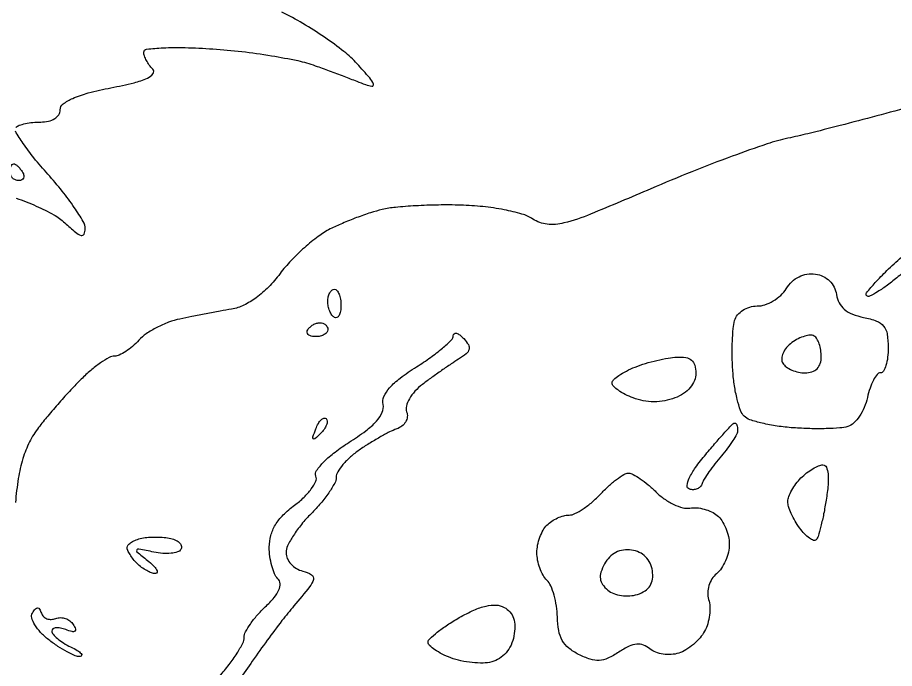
# Model space of a CAD drawing. Extents: x 0 to 102, y 0 to 135.
# Drawn here: x 82.22 to 91.09, y 107.58 to 114.17 of the extents above; entities that cross this region are included whole.
import ezdxf

# ---------------------------------------------------------------- set-up
doc = ezdxf.new("R2010")
doc.units = 0
doc.header["$MEASUREMENT"] = 0

msp = doc.modelspace()

# ---------------------------------------------------------------- linework, layer by layer
for points in [[(82.205547, 113.056347, -0.115257), (82.239052, 113.077162, -0.028822), (82.301567, 113.094381, -0.027904), (82.377281, 113.106238, -0.024894), (82.4568, 113.1102, 0.054222), (82.535838, 113.118797, 0.085016), (82.599008, 113.14449, 0.108655), (82.639578, 113.184019, 0.146522), (82.6542, 113.232843, -0.234409), (82.68414, 113.293195, -0.059726), (82.781128, 113.350085, -0.039504), (82.938563, 113.404398, -0.014746), (83.166741, 113.456322, 0.011001), (83.400938, 113.507773, 0.046195), (83.537067, 113.55449, 0.129978), (83.593346, 113.600132, 0.369646), (83.589741, 113.646699, -0.039404), (83.555476, 113.686837, -0.035264), (83.526503, 113.733321, -0.037022), (83.506509, 113.778967, -0.084915), (83.5002, 113.815845, -0.382288), (83.528411, 113.84735, -0.015294), (83.694738, 113.860623, -0.019043), (83.916742, 113.863057, -0.009441), (84.19815, 113.850104, -0.012794), (84.490184, 113.823612, -0.011571), (84.790482, 113.781541, -0.011678), (85.057637, 113.731355, -0.035813), (85.2345, 113.680374, -0.001036), (85.376467, 113.627858, -0.000934), (85.523197, 113.572922, -0.000936), (85.654526, 113.52319, -0.002971), (85.7421, 113.489244, 0.071875), (85.80803, 113.473651, 0.559784), (85.823254, 113.494146, 0.083201), (85.785223, 113.556486, 0.006764), (85.6575, 113.699974, 0.040154), (85.524697, 113.823611, 0.017135), (85.329146, 113.967735, 0.016824), (85.109043, 114.107956, 0.021217), (84.8961, 114.221854, 0.013983)], [(91.280257, 113.272223, -0.002519), (90.91345, 113.171928, -0.00247), (90.543284, 113.074673, -0.00243), (90.217772, 112.992553, -0.009364), (90.0144, 112.946319, 0.030654), (89.805845, 112.889474, 0.006499), (89.450623, 112.763665, 0.00678), (89.042039, 112.606626, 0.006394), (88.629761, 112.435569, -0.00373), (88.019903, 112.178719, -0.035004), (87.749985, 112.088917, -0.09014), (87.580475, 112.076793, -0.118462), (87.434955, 112.12896, 0.075062), (87.324586, 112.179604, 0.022653), (87.144659, 112.222693, 0.021547), (86.930492, 112.254332, 0.018848), (86.704594, 112.269239, 0.010831), (86.479431, 112.270711, 0.010091), (86.249023, 112.262574, 0.010123), (86.044614, 112.247065, 0.033381), (85.9113, 112.225179, 0.021172), (85.794579, 112.192651, 0.01108), (85.652155, 112.142865, 0.011001), (85.508128, 112.085265, 0.01655), (85.385504, 112.028203, 0.043197), (85.264409, 111.953128, 0.021408), (85.124198, 111.838785, 0.021071), (84.987996, 111.70696, 0.028888), (84.877904, 111.576739, -0.031901), (84.761321, 111.440512, -0.04158), (84.637566, 111.332833, -0.046572), (84.511633, 111.257369, -0.067669), (84.3885, 111.217702, 0.002084), (84.271868, 111.196395, 0.001162), (84.129985, 111.169522, 0.001159), (83.986586, 111.141673, 0.00188), (83.86485, 111.117261, 0.039621), (83.750896, 111.084387, 0.029747), (83.631641, 111.031197, 0.030403), (83.52483, 110.9672, 0.058728), (83.449888, 110.901746, -0.031796), (83.386815, 110.840383, -0.033254), (83.317366, 110.788502, -0.035279), (83.251725, 110.752249, -0.108945), (83.202524, 110.7414, 0.128092), (83.148755, 110.727395, 0.023962), (83.061605, 110.673059, 0.024249), (82.96343, 110.597818, 0.02009), (82.866387, 110.50875, 0.010373), (82.762584, 110.40112, 0.006205), (82.643488, 110.269146, 0.00621), (82.528135, 110.134756, 0.010723), (82.436016, 110.019775, 0.047507), (82.344343, 109.873252, 0.041313), (82.276895, 109.705138, 0.035372), (82.230324, 109.504662, 0.020656), (82.201702, 109.25952, -0.011921)], [(82.208833, 112.339884, -0.022175), (82.412358, 112.260444, -0.022787), (82.588892, 112.172531, -0.061723), (82.701649, 112.090163, 0.012465), (82.808567, 111.994622, 0.104201), (82.865267, 111.963891, 0.363526), (82.895749, 111.977079, 0.116809), (82.908, 112.028803, 0.134056), (82.887698, 112.103163, 0.016666), (82.796918, 112.24593, 0.018686), (82.674657, 112.411145, 0.014469), (82.529847, 112.581897, -0.012622), (82.38876, 112.74702, -0.020563), (82.278596, 112.894763, -0.01568), (82.200619, 113.016894, -0.343158)], [(84.267365, 107.503791, 0.01761), (84.362328, 107.619955, 0.021407), (84.44254, 107.735384, 0.020558), (84.500894, 107.836508, 0.121154), (84.5154, 107.895497, -0.121816), (84.529002, 107.9505, -0.029479), (84.577857, 108.031301, -0.028512), (84.646635, 108.119964, -0.024964), (84.72802, 108.204453, 0.026734), (84.817956, 108.298482, 0.072978), (84.867031, 108.376065, 0.123024), (84.878091, 108.439179, 0.180436), (84.85492, 108.48992, -0.096893), (84.821933, 108.538952, -0.034352), (84.79438, 108.619299, -0.032552), (84.775522, 108.713984, -0.032891), (84.7692, 108.809987, -0.066563), (84.784822, 108.926816, -0.069568), (84.830551, 109.033552, -0.061082), (84.909697, 109.134341, -0.03663), (85.025295, 109.233674, 0.032071), (85.120384, 109.313889, 0.043576), (85.194284, 109.398348, 0.050619), (85.239273, 109.475031, 0.201624), (85.240954, 109.528387, -0.251887), (85.248062, 109.584006, -0.039079), (85.321959, 109.671967, -0.035322), (85.434512, 109.771349, -0.022959), (85.577099, 109.870331, 0.019953), (85.744326, 109.984934, 0.049812), (85.853565, 110.084728, 0.074924), (85.911766, 110.173283, 0.166476), (85.919879, 110.252584, -0.165429), (85.927809, 110.331699, -0.074781), (85.985376, 110.420126, -0.050003), (86.093324, 110.51959, -0.020291), (86.258088, 110.633284, 0.014376), (86.400611, 110.729163, 0.020521), (86.520864, 110.822873, 0.017065), (86.612012, 110.905622, 0.202099), (86.630249, 110.94867, -0.228656), (86.639986, 110.968753, -0.240754), (86.66142, 110.973036, -0.09835), (86.695445, 110.955695, -0.034753), (86.73615, 110.918758, -0.055111), (86.782619, 110.858175, -0.199479), (86.789752, 110.811112, -0.161406), (86.76143, 110.766282, -0.033651), (86.684685, 110.711488, 0.01004), (86.609833, 110.663209, 0.004423), (86.512705, 110.596509, 0.004375), (86.410925, 110.523945, 0.005861), (86.319992, 110.456264, 0.042935), (86.24273, 110.386088, 0.055473), (86.185799, 110.309107, 0.066298), (86.155477, 110.236077, 0.158186), (86.158531, 110.178112, -0.117814), (86.165221, 110.127669, -0.106552), (86.148896, 110.077566, -0.096258), (86.111395, 110.03474, -0.078566), (86.057924, 110.005331, 0.031112), (85.985796, 109.974133, 0.010845), (85.88603, 109.920645, 0.010723), (85.778475, 109.856863, 0.012301), (85.67865, 109.791273, 0.030632), (85.589607, 109.721138, 0.035439), (85.514341, 109.643756, 0.038122), (85.461441, 109.570355, 0.137933), (85.446, 109.515447, -0.126764), (85.430565, 109.455545, -0.024717), (85.371446, 109.359935, -0.024814), (85.289362, 109.252591, -0.02074), (85.1922, 109.147015, 0.025386), (85.095057, 109.039473, 0.028237), (85.012954, 108.926254, 0.029247), (84.954801, 108.822895, 0.113991), (84.9384, 108.751887, 0.110019), (84.951172, 108.694544, 0.075792), (84.988317, 108.639021, 0.070754), (85.043383, 108.593701, 0.073022), (85.108329, 108.566122, -0.069074), (85.195803, 108.529786, -0.334416), (85.215171, 108.483161, -0.106625), (85.177518, 108.407957, -0.006612), (85.017893, 108.214492, 0.011789), (84.897525, 108.065492, 0.005547), (84.748745, 107.867668, 0.005493), (84.597403, 107.656907, 0.007702), (84.467264, 107.465189, 0.011842)]]:
    msp.add_lwpolyline(points, format="xyb")
for points in [[(82.183907, 112.6872, -0.151918), (82.201735, 112.681655, -0.038439), (82.225614, 112.662349, -0.035638), (82.250743, 112.634983, -0.029505), (82.2735, 112.6026, -0.082592), (82.286741, 112.570274, -0.161196), (82.284109, 112.542851, -0.182303), (82.266221, 112.524623, -0.108972), (82.236193, 112.518, -0.093332), (82.201993, 112.52444, -0.09642), (82.172918, 112.542851, -0.099167), (82.153458, 112.57032, -0.105053), (82.1466, 112.6026, -0.042167), (82.149336, 112.634989, -0.061769), (82.157559, 112.662349, -0.081139), (82.169641, 112.680901, -0.210953)], [(91.592945, 112.095, -0.494139), (91.600686, 112.084877, -0.04127), (91.587626, 112.048819, -0.030295), (91.560555, 111.998134, -0.015433), (91.520847, 111.937788, -0.031829), (91.459656, 111.861574, -0.010627), (91.360957, 111.758015, -0.010528), (91.246517, 111.647688, -0.011819), (91.131777, 111.546561, -0.014857), (91.022065, 111.459809, -0.023854), (90.92307, 111.393288, -0.020445), (90.841855, 111.348596, -0.32242), (90.812402, 111.353398, -0.385214), (90.810929, 111.382833, -0.011334), (90.898546, 111.485172, -0.017201), (91.015858, 111.607343, -0.010307), (91.163023, 111.744625, -0.004559), (91.315839, 111.87891, -0.007004), (91.450794, 111.992077, -0.002878), (91.567572, 112.086135, -0.169674)], [(90.293409, 111.571602, -0.073897), (90.372075, 111.548227, -0.084561), (90.43654, 111.50364, -0.085709), (90.48198, 111.44079, -0.078494), (90.505469, 111.364401, 0.087246), (90.5326, 111.281338, 0.096115), (90.585842, 111.215686, 0.081013), (90.667874, 111.16695, 0.044283), (90.780419, 111.133866, -0.038208), (90.91257, 111.096755, -0.135021), (90.983738, 111.046101, -0.134205), (91.019228, 110.965982, -0.037562), (91.0296, 110.828115, -0.028818), (91.023944, 110.730064, -0.045072), (91.006723, 110.647375, -0.056518), (90.981711, 110.589561, -0.268582), (90.951722, 110.5722, 0.228577), (90.918077, 110.555971, 0.045943), (90.880593, 110.498773, 0.0401), (90.845653, 110.41797, 0.02795), (90.818942, 110.322235, -0.046416), (90.787407, 110.223437, -0.047704), (90.738406, 110.133112, -0.052374), (90.680332, 110.063751, -0.119666), (90.62187, 110.029427, -0.055205), (90.541665, 110.014634, -0.012063), (90.401187, 110.00789, -0.012424), (90.237434, 110.008054, -0.011633), (90.070252, 110.01627, -0.018334), (89.90699, 110.034143, -0.021912), (89.755021, 110.063294, -0.021319), (89.630916, 110.09844, -0.117233), (89.572095, 110.134665, -0.111713), (89.536182, 110.191581, -0.023747), (89.502138, 110.304465, -0.023731), (89.474552, 110.441988, -0.020611), (89.458514, 110.588137, -0.012747), (89.4521, 110.738645, -0.012758), (89.453367, 110.88924, -0.012678), (89.461155, 111.020447, -0.048422), (89.475922, 111.10095, -0.103197), (89.506056, 111.158294, -0.076355), (89.559646, 111.206143, -0.071796), (89.628672, 111.23806, -0.072568), (89.703651, 111.249, 0.080872), (89.782657, 111.261863, 0.053128), (89.866645, 111.300275, 0.052072), (89.942669, 111.356777, 0.067439), (89.998109, 111.423552, -0.063278), (90.056228, 111.494745, -0.073896), (90.127585, 111.544858, -0.076576), (90.208199, 111.570848, -0.075225)], [(85.427871, 111.4182, -0.223398), (85.453318, 111.406233, -0.076248), (85.474817, 111.370322, -0.057994), (85.48948, 111.317624, -0.0389), (85.494343, 111.255211, -0.039538), (85.48962, 111.195579, -0.085489), (85.474817, 111.152168, -0.161426), (85.452985, 111.131768, -0.251349), (85.427871, 111.133304, -0.106803), (85.402388, 111.157836, -0.051141), (85.380926, 111.198128, -0.04742), (85.366327, 111.246614, -0.049465), (85.3614, 111.296293, -0.05256), (85.366317, 111.342934, -0.072414), (85.380926, 111.38239, -0.092326), (85.402504, 111.408892, -0.177669)], [(85.281793, 111.0798, -0.087308), (85.312189, 111.074452, -0.094392), (85.338015, 111.059091, -0.100145), (85.355291, 111.036194, -0.112153), (85.3614, 111.0093, -0.170324), (85.351964, 110.982402, -0.094314), (85.325216, 110.959509, -0.074868), (85.285341, 110.944026, -0.055286), (85.238221, 110.9388, -0.05773), (85.194169, 110.943903, -0.124167), (85.164026, 110.959509, -0.190804), (85.152335, 110.982586, -0.16277), (85.158614, 111.0093, -0.071639), (85.181176, 111.036272, -0.05288), (85.212771, 111.059091, -0.053298), (85.248113, 111.074592, -0.076861)], [(90.280663, 110.945197, 0.158598), (90.242301, 110.954544, 0.053454), (90.184982, 110.943973, 0.046789), (90.119837, 110.917749, 0.038811), (90.056239, 110.878424, 0.05814), (90.002479, 110.82859, 0.073081), (89.966374, 110.771158, 0.088244), (89.952745, 110.715292, 0.155442), (89.964168, 110.669634, 0.100091), (89.999163, 110.632302, 0.052195), (90.054933, 110.600821, 0.04894), (90.121315, 110.579426, 0.053549), (90.188593, 110.5722, 0.076716), (90.258662, 110.583014, 0.12036), (90.3105, 110.6145, 0.12036), (90.341986, 110.666338, 0.076716), (90.3528, 110.736407, 0.040256), (90.347468, 110.802531, 0.042956), (90.33161, 110.865475, 0.047105), (90.308377, 110.916565, 0.124711)], [(88.89345, 110.7324, -0.053225), (88.9823, 110.727143, -0.135967), (89.040258, 110.700159, -0.14889), (89.072927, 110.649099, -0.0685), (89.0838, 110.570106, -0.095907), (89.0691, 110.494175, -0.079254), (89.026607, 110.423388, -0.071229), (88.959318, 110.363199, -0.056115), (88.8723, 110.3184, -0.046711), (88.769282, 110.289892, -0.044182), (88.6608, 110.280288, -0.044182), (88.552318, 110.289892, -0.046711), (88.4493, 110.3184, -0.027178), (88.368313, 110.35434, -0.036845), (88.299928, 110.39586, -0.040383), (88.251282, 110.436837, -0.200116), (88.2378, 110.469175, -0.207544), (88.25208, 110.502096, -0.035799), (88.306141, 110.545873, -0.033762), (88.381353, 110.591122, -0.024453), (88.47045, 110.631469, -0.020592), (88.573439, 110.667337, -0.014934), (88.690674, 110.699039, -0.015131), (88.803974, 110.722475, -0.031627)], [(85.345061, 110.109139, -0.20742), (85.3553, 110.08323, -0.082976), (85.347629, 110.045042, -0.063152), (85.324065, 110.00086, -0.043285), (85.287298, 109.95744, -0.011214), (85.231416, 109.904409, -0.400052), (85.21507, 109.904806, -0.286372), (85.210661, 109.923844, -0.008399), (85.239939, 110.004799, -0.036269), (85.265487, 110.059586, -0.070189), (85.294646, 110.098024, -0.120343), (85.322373, 110.114725, -0.278911)], [(89.477265, 110.0646, -0.22171), (89.48857, 110.059328, -0.076929), (89.498124, 110.043551, -0.058499), (89.504639, 110.020383, -0.039327), (89.5068, 109.992945, -0.121103), (89.497237, 109.954042, -0.019989), (89.458403, 109.886535, -0.020955), (89.405123, 109.809307, -0.01716), (89.342043, 109.731322, 0.012912), (89.276783, 109.65203, 0.013636), (89.216922, 109.570877, 0.013358), (89.169227, 109.498324, 0.058337), (89.147463, 109.451888, -0.110474), (89.128483, 109.420354, -0.100721), (89.097295, 109.398642, -0.095655), (89.058653, 109.390135, -0.088999), (89.018559, 109.39626, -0.355135), (88.996121, 109.432114, -0.079202), (89.017688, 109.506733, -0.045375), (89.080308, 109.613578, -0.018367), (89.183605, 109.74735, -0.005139), (89.286974, 109.868947, -0.007993), (89.378819, 109.971408, -0.003258), (89.458772, 110.056661, -0.205564)], [(90.369655, 109.6416, -0.3028), (90.404163, 109.618593, -0.076167), (90.421242, 109.549598, -0.045251), (90.421261, 109.438937, -0.017078), (90.402039, 109.285226, -0.009656), (90.376905, 109.145421, -0.013061), (90.348472, 109.020217, -0.010051), (90.320207, 108.917898, -0.124581), (90.299709, 108.883509, -0.292136), (90.273768, 108.877791, -0.067943), (90.232441, 108.899686, -0.04954), (90.183647, 108.942642, -0.029649), (90.134383, 109.002253, -0.027055), (90.088461, 109.072762, -0.025835), (90.049645, 109.148891, -0.026753), (90.022509, 109.219613, -0.078379), (90.0144, 109.271027, -0.09232), (90.023611, 109.320489, -0.035474), (90.053452, 109.384014, -0.033628), (90.096469, 109.45006, -0.035231), (90.147343, 109.508657, -0.030374), (90.204808, 109.559535, -0.031258), (90.267486, 109.602548, -0.032913), (90.326264, 109.632638, -0.102189)], [(88.40296, 109.557, -0.124566), (88.44896, 109.545359, -0.02553), (88.521129, 109.501433, -0.025412), (88.601841, 109.440251, -0.021493), (88.680765, 109.367835, 0.043188), (88.764551, 109.297396, 0.042416), (88.859682, 109.241916, 0.045704), (88.951586, 109.208176, 0.107491), (89.024209, 109.204808, -0.064951), (89.092211, 109.2074, -0.04342), (89.168964, 109.19356, -0.043343), (89.242372, 109.166612, -0.063653), (89.300344, 109.129814, -0.076357), (89.347026, 109.077192, -0.044476), (89.386405, 109.002347, -0.043263), (89.413211, 108.918369, -0.055683), (89.4222, 108.8379, -0.058471), (89.412708, 108.757008, -0.043718), (89.384362, 108.671757, -0.044587), (89.342724, 108.595082, -0.072995), (89.29339, 108.540215, 0.078244), (89.246752, 108.487244, 0.067245), (89.215681, 108.419751, 0.067945), (89.203855, 108.347153, 0.083474), (89.213477, 108.279252, -0.068379), (89.225743, 108.20813, -0.039831), (89.221808, 108.121488, -0.039035), (89.203725, 108.033647, -0.052633), (89.173177, 107.958525, -0.056476), (89.126338, 107.890679, -0.038149), (89.05926, 107.824655, -0.038334), (88.983531, 107.770066, -0.060228), (88.91063, 107.73684, -0.062501), (88.835633, 107.723, -0.050543), (88.753781, 107.72655, -0.05224), (88.677683, 107.745878, -0.085107), (88.620102, 107.77907, 0.079641), (88.552962, 107.81875, 0.119584), (88.485852, 107.827988, 0.089532), (88.408168, 107.805664, 0.030414), (88.305764, 107.747136, -0.035645), (88.194122, 107.684867, -0.095059), (88.106095, 107.66258, -0.095184), (88.016139, 107.674466, -0.035799), (87.898253, 107.723302, -0.05625), (87.798312, 107.788307, -0.091258), (87.733249, 107.865598, -0.083881), (87.696623, 107.965831, -0.041226), (87.682949, 108.101346, 0.032558), (87.673621, 108.213137, 0.031905), (87.649843, 108.323547, 0.033589), (87.616327, 108.417378, 0.09407), (87.577199, 108.474841, -0.070788), (87.53856, 108.5263, -0.03887), (87.50601, 108.598218, -0.037832), (87.483817, 108.677883, -0.049054), (87.4764, 108.7533, -0.049362), (87.483869, 108.82877, -0.037889), (87.506221, 108.908594, -0.038897), (87.539006, 108.980739, -0.070395), (87.57792, 109.03248, -0.051364), (87.625705, 109.071341, -0.038225), (87.685288, 109.104178, -0.039036), (87.746982, 109.126647, -0.067912), (87.800869, 109.134, 0.115099), (87.860646, 109.147945, 0.032348), (87.944206, 109.196128, 0.030792), (88.034347, 109.264553, 0.028141), (88.118309, 109.3455, -0.020757), (88.199854, 109.426472, -0.025344), (88.28278, 109.494872, -0.025178), (88.35674, 109.54425, -0.1354)], [(83.774198, 108.896112, -0.054967), (83.827107, 108.877136, -0.094775), (83.864418, 108.849171, -0.137544), (83.880512, 108.817111, -0.188553), (83.874764, 108.785671, -0.182168), (83.841416, 108.759959, -0.049672), (83.775082, 108.746706, -0.04339), (83.691258, 108.745767, -0.033518), (83.600765, 108.758753, 0.003459), (83.449473, 108.789836, 0.288309), (83.428274, 108.781718, 0.398374), (83.430473, 108.762598, 0.004648), (83.53752, 108.674464, -0.023386), (83.595011, 108.623399, -0.063354), (83.628869, 108.58077, -0.188028), (83.633452, 108.55454, -0.35713), (83.61789, 108.5418, -0.089385), (83.578583, 108.548883, -0.036129), (83.528849, 108.571621, -0.034294), (83.477555, 108.604471, -0.036824), (83.43252, 108.64332, -0.027506), (83.393665, 108.686702, -0.029599), (83.360821, 108.733077, -0.030947), (83.337694, 108.775902, -0.108749), (83.331, 108.806317, -0.19411), (83.341426, 108.832161, -0.060575), (83.37449, 108.859056, -0.050311), (83.422377, 108.882863, -0.037434), (83.47905, 108.899527, -0.034616), (83.546418, 108.909154, -0.02108), (83.62682, 108.911614, -0.021081), (83.707127, 108.907295, -0.03468)], [(88.433874, 108.779584, 0.072374), (88.350836, 108.779328, 0.081076), (88.274737, 108.755003, 0.08086), (88.210165, 108.707671, 0.071493), (88.160702, 108.640417, 0.043597), (88.124407, 108.555581, 0.11014), (88.117894, 108.489146, 0.125002), (88.14029, 108.43147, 0.064834), (88.193218, 108.374494, 0.084544), (88.252702, 108.340116, 0.052457), (88.331034, 108.32007, 0.050775), (88.415239, 108.316341, 0.062612), (88.492472, 108.330577, 0.065322), (88.570289, 108.367002, 0.10968), (88.621029, 108.417877, 0.11044), (88.645258, 108.485175, 0.066876), (88.644582, 108.570216, 0.076505), (88.6211, 108.647711, 0.085623), (88.575965, 108.711233, 0.085303), (88.511998, 108.756133, 0.075243)], [(87.144538, 108.199901, -0.089831), (87.203451, 108.153171, -0.098337), (87.239987, 108.090093, -0.083195), (87.253304, 108.009092, -0.046488), (87.243705, 107.909389, -0.062504), (87.214166, 107.818343, -0.067981), (87.163622, 107.740234, -0.071537), (87.096622, 107.681721, -0.082473), (87.018912, 107.647901, -0.057304), (86.932122, 107.636429, -0.02905), (86.821862, 107.640968, -0.028416), (86.707215, 107.659005, -0.037632), (86.605948, 107.689014, -0.024961), (86.518116, 107.727527, -0.034493), (86.443971, 107.771179, -0.036898), (86.390787, 107.813734, -0.208497), (86.3766, 107.846277, -0.208313), (86.392525, 107.882843, -0.019439), (86.468778, 107.94844, -0.022396), (86.570188, 108.021878, -0.015697), (86.690397, 108.095677, -0.023348), (86.839742, 108.172011, -0.050099), (86.962165, 108.213357, -0.067899), (87.062665, 108.222427, -0.111916)], [(82.463655, 108.140536, 0.119294), (82.484671, 108.106955, 0.105614), (82.519608, 108.084873, 0.09673), (82.563258, 108.077812, 0.083671), (82.608808, 108.08702, -0.094569), (82.656814, 108.095648, -0.080734), (82.707544, 108.086843, -0.080199), (82.753169, 108.062328, -0.091284), (82.786421, 108.025591, -0.046764), (82.808976, 107.980079, -0.350701), (82.802172, 107.958688, -0.21724), (82.773741, 107.954087, -0.024754), (82.710378, 107.974868, 0.04144), (82.656415, 107.990595, 0.076866), (82.610954, 107.992747, 0.124915), (82.581056, 107.981676, 0.246731), (82.5696, 107.959873, 0.180726), (82.581764, 107.92732, 0.038547), (82.625515, 107.884163, 0.035659), (82.687072, 107.839261, 0.027395), (82.75995, 107.799054, -0.019943), (82.827193, 107.763252, -0.066124), (82.866672, 107.732537, -0.282233), (82.871151, 107.713179, -0.305892), (82.855959, 107.701526, -0.115075), (82.805681, 107.71008, -0.023455), (82.723614, 107.749174, -0.023568), (82.630472, 107.804829, -0.020201), (82.537903, 107.871774, -0.036523), (82.456156, 107.946347, -0.052715), (82.396758, 108.024009, -0.066255), (82.366108, 108.093525, -0.212235), (82.372783, 108.142557, -0.035685), (82.402587, 108.183874, -0.22803), (82.425458, 108.194257, -0.266575), (82.445313, 108.182267, -0.046216)]]:
    msp.add_lwpolyline(points, format="xyb", close=True)

doc.saveas('drawing.dxf')
